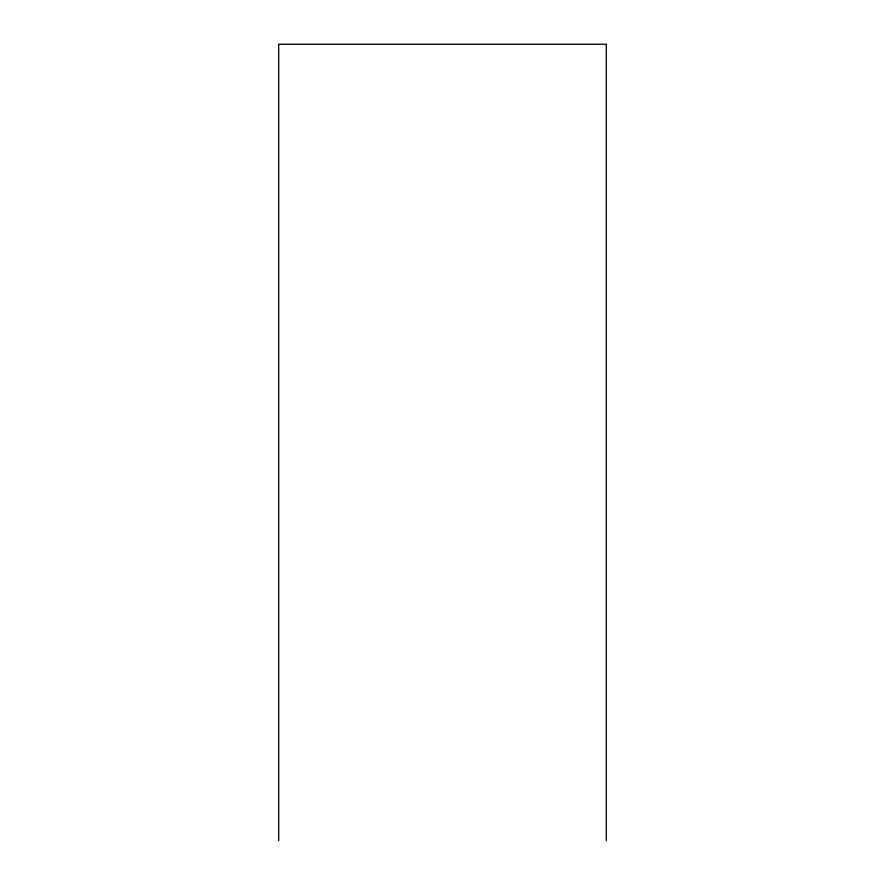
<?xml version="1.0" encoding="UTF-8"?>
<svg xmlns="http://www.w3.org/2000/svg" width="885" height="885" viewBox="0 0 885 885"><rect width="100%" height="100%" fill="white"/><g stroke="black" fill="none" stroke-linecap="round" stroke-linejoin="round"><path stroke-width="1.33" d="M606.302 840.75L606.302 44.25L278.698 44.25L278.698 840.75"/></g></svg>
